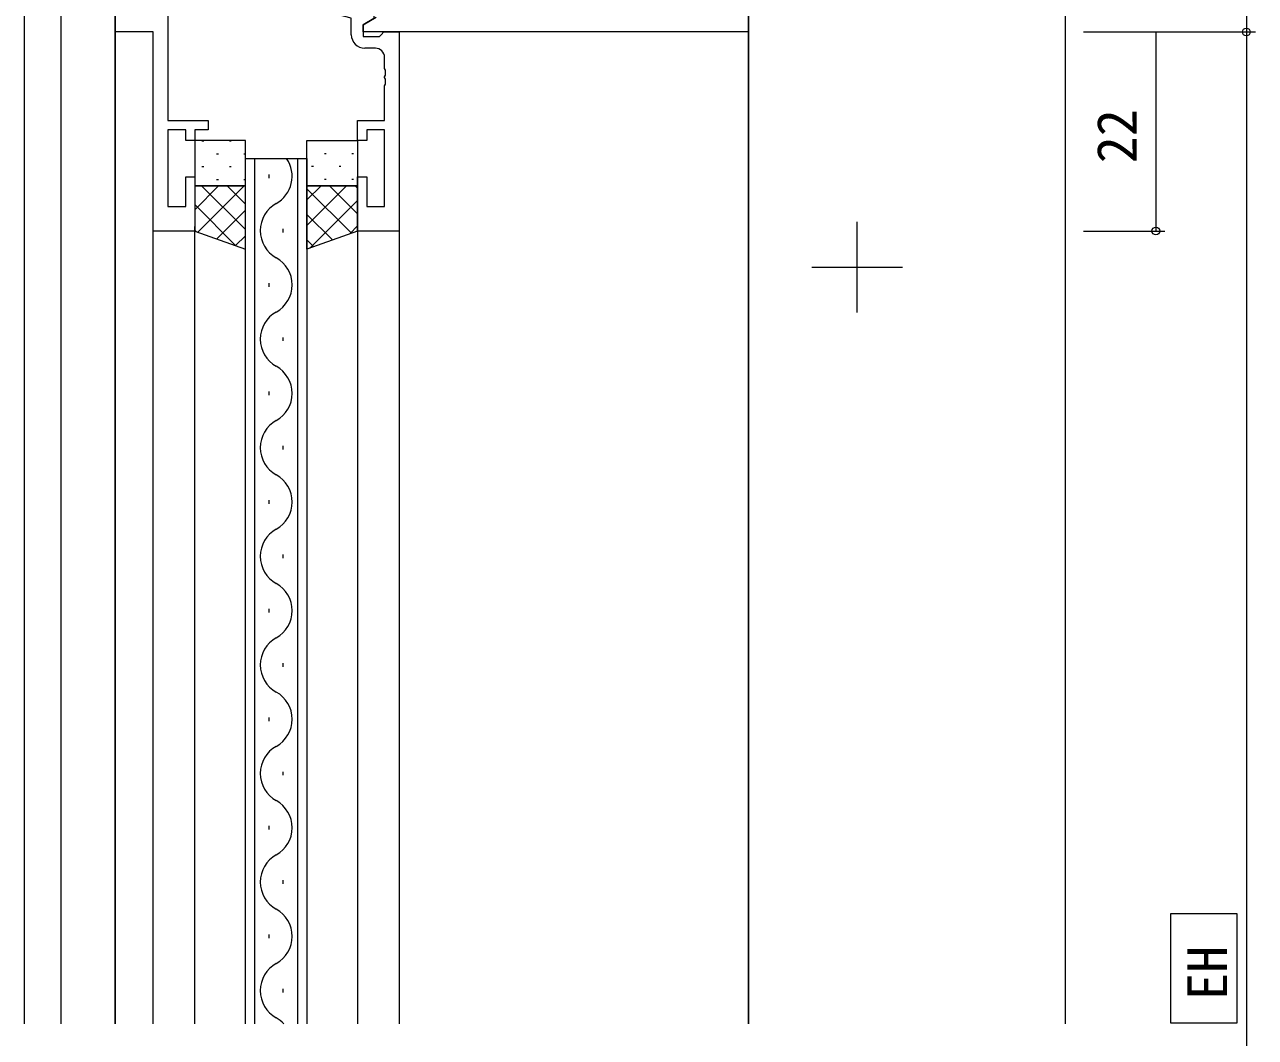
# Model space of a CAD drawing. Units: millimetres, scale not verified. Extents: x -567 to 567, y -403 to 403.
# Drawn here: x -422.7 to -286.7, y 4.3 to 116.3 of the extents above; entities that cross this region are included whole.
import ezdxf
from ezdxf.enums import TextEntityAlignment as Align

# ---------------------------------------------------------------- set-up
doc = ezdxf.new("R2010")
doc.units = ezdxf.units.MM
doc.header["$LTSCALE"] = 2
doc.linetypes.add('CHAIN2', pattern=[12, 9, -1, 1, -1])
for name, color, linetype, lineweight in [('0-1_USER1', 2, 'Continuous', 9), ('0-2_YKK_ZWAK', 4, 'Continuous', 9), ('0-4_YKK_12', 6, 'Continuous', 9), ('0-7_YSS_K', 7, 'Continuous', 9)]:
    doc.layers.add(name, color=color, linetype=linetype, lineweight=lineweight)
doc.styles.add('ＭＳ ゴシック', font='')
doc.styles.get('ＭＳ ゴシック').set_extended_font_data('MS Gothic')

msp = doc.modelspace()

# ---------------------------------------------------------------- linework, layer by layer
at = {"layer": '0-1_USER1'}
for p, q in [((-422.726, 5.835), (-422.726, 240)), ((-342.726, 240), (-342.726, 65.504)), ((-418.726, 160.25), (-418.726, 5.835)), ((-412.726, 150.45), (-412.726, 5.835)), ((-412.726, 5.835), (-412.726, 150.447)), ((-342.726, 5.835), (-342.726, 150.45)), ((-342.726, 130.804), (-342.726, 5.835)), ((-307.726, 5.835), (-307.726, 129.45)), ((-398.326, 101.45), (-391.526, 101.45)), ((-398.326, 5.835), (-398.326, 101.45)), ((-397.326, 101.45), (-397.326, 5.835)), ((-392.526, 5.835), (-392.526, 101.45)), ((-391.526, 101.45), (-391.526, 5.835)), ((-395.686, 99.3), (-395.686, 99.7)), ((-403.926, 5.835), (-403.926, 93.95)), ((-385.926, 93.95), (-385.926, 5.835)), ((-408.526, 5.835), (-408.526, 93.75)), ((-394.166, 93.3), (-394.166, 93.7)), ((-381.326, 93.75), (-381.326, 5.835)), ((-395.686, 87.3), (-395.686, 87.7)), ((-394.166, 81.3), (-394.166, 81.7)), ((-395.686, 75.3), (-395.686, 75.7)), ((-394.166, 69.3), (-394.166, 69.7)), ((-395.686, 63.3), (-395.686, 63.7)), ((-394.166, 57.3), (-394.166, 57.7)), ((-395.686, 51.3), (-395.686, 51.7)), ((-394.166, 45.3), (-394.166, 45.7)), ((-395.686, 39.3), (-395.686, 39.7)), ((-394.166, 33.3), (-394.166, 33.7)), ((-395.686, 27.3), (-395.686, 27.7)), ((-394.166, 21.3), (-394.166, 21.7)), ((-395.686, 15.3), (-395.686, 15.7)), ((-394.166, 9.3), (-394.166, 9.7))]:
    msp.add_line(p, q, dxfattribs=at)
for centre, start, end in [((-396.603, 99.5), 299.20254, 34.56809), ((-393.249, 93.5), 119.20254, 240.79746), ((-396.603, 87.5), 299.20254, 60.79746), ((-393.249, 81.5), 119.20254, 240.79746), ((-396.603, 75.5), 299.20254, 60.79746), ((-393.249, 69.5), 119.20254, 240.79746), ((-396.603, 63.5), 299.20254, 60.79746), ((-393.249, 57.5), 119.20254, 240.79746), ((-396.603, 51.5), 299.20254, 60.79746), ((-393.249, 45.5), 119.20254, 240.79746), ((-396.603, 39.5), 299.20254, 60.79746), ((-393.249, 33.5), 119.20254, 240.79746), ((-396.603, 27.5), 299.20254, 60.79746), ((-393.249, 21.5), 119.20254, 240.79746), ((-396.603, 15.5), 299.20254, 60.79746), ((-393.249, 9.5), 119.20254, 240.79746), ((-396.603, 3.5), 42.79714, 60.79746)]:
    msp.add_arc(centre, 3.437, start, end, dxfattribs=at)
at = {"layer": '0-2_YKK_ZWAK'}
for p, q in [((-403.131, 103.405), (-402.931, 103.405)), ((-400.101, 103.405), (-399.901, 103.405)), ((-390.811, 103.405), (-391.011, 103.405)), ((-387.781, 103.405), (-387.981, 103.405)), ((-401.516, 101.99), (-401.316, 101.99)), ((-398.486, 101.99), (-398.326, 101.99)), ((-389.396, 101.99), (-389.596, 101.99)), ((-386.366, 101.99), (-386.566, 101.99)), ((-403.131, 100.575), (-402.931, 100.575)), ((-400.101, 100.575), (-399.901, 100.575)), ((-390.811, 100.575), (-391.011, 100.575)), ((-387.781, 100.575), (-387.981, 100.575)), ((-401.286, 98.45), (-403.926, 95.81)), ((-398.458, 98.45), (-403.581, 93.327)), ((-403.173, 98.45), (-398.326, 93.603)), ((-401.516, 99.16), (-401.316, 99.16)), ((-400.344, 98.45), (-398.326, 96.432)), ((-398.486, 99.16), (-398.326, 99.16)), ((-387.144, 98.45), (-391.526, 94.068)), ((-389.972, 98.45), (-391.526, 96.896)), ((-391.526, 98.117), (-386.613, 93.204)), ((-389.396, 99.16), (-389.596, 99.16)), ((-389.031, 98.45), (-385.926, 95.345)), ((-386.366, 99.16), (-386.566, 99.16)), ((-386.202, 98.45), (-385.926, 98.174)), ((-385.926, 96.84), (-391.199, 91.567)), ((-403.926, 96.375), (-399.376, 91.825)), ((-398.326, 95.753), (-401.497, 92.582)), ((-391.526, 95.289), (-388.698, 92.46)), ((-385.926, 94.011), (-386.799, 93.138)), ((-403.926, 93.546), (-403.776, 93.396)), ((-403.926, 93.45), (-398.326, 91.45)), ((-398.326, 92.925), (-399.413, 91.838)), ((-385.926, 93.45), (-391.526, 91.45)), ((-391.526, 92.46), (-390.782, 91.716))]:
    msp.add_line(p, q, dxfattribs=at)
at = {"layer": '0-2_YKK_ZWAK', "linetype": 'CHAIN2'}
for p, q in [((-330.726, 84.451), (-330.726, 94.451)), ((-335.726, 89.451), (-325.726, 89.451))]:
    msp.add_line(p, q, dxfattribs=at)
at = {"layer": '0-2_YKK_ZWAK'}
for points in [[(-403.926, 98.45), (-398.326, 98.45), (-398.326, 103.45), (-403.926, 103.45)], [(-385.926, 98.45), (-391.526, 98.45), (-391.526, 103.45), (-385.926, 103.45)], [(-398.326, 98.45), (-403.926, 98.45), (-403.926, 93.45), (-398.326, 91.45)], [(-391.526, 98.45), (-385.926, 98.45), (-385.926, 93.45), (-391.526, 91.45)]]:
    msp.add_lwpolyline(points, close=True, dxfattribs=at)
at = {"layer": '0-4_YKK_12'}
for p, q in [((-287.726, 130.45), (-287.726, 115.45)), ((-305.726, 115.45), (-286.726, 115.45)), ((-305.726, 115.45), (-286.726, 115.45)), ((-297.726, 115.45), (-297.726, 93.45)), ((-287.726, 115.45), (-287.726, -91.5)), ((-305.726, 93.45), (-296.726, 93.45))]:
    msp.add_line(p, q, dxfattribs=at)
msp.add_lwpolyline([(-288.768, 5.908), (-296.065, 5.908), (-296.065, 18.042), (-288.768, 18.042)], close=True, dxfattribs=at)
for centre in [(-287.726, 115.45), (-287.726, 115.45), (-297.726, 93.45)]:
    msp.add_circle(centre, 0.425, dxfattribs=at)
at = {"layer": '0-7_YSS_K'}
msp.add_line((-383.956, 113.65), (-385.126, 113.65), dxfattribs=at)
for points in [[(-403.926, 99.45), (-403.926, 93.45), (-408.526, 93.45), (-408.526, 115.45), (-412.726, 115.45), (-412.726, 150.45), (-377.726, 150.45), (-377.726, 159.7)], [(-342.726, 150.45), (-342.726, 115.45), (-385.326, 115.45), (-385.326, 116.25), (-383.888, 117.08)], [(-406.896, 120.45), (-406.896, 105.65), (-402.426, 105.65), (-402.426, 104.65), (-403.926, 104.65), (-403.926, 103.45), (-404.926, 103.45), (-404.926, 104.65), (-406.896, 104.65), (-406.896, 96.15), (-404.926, 96.15), (-404.926, 99.45), (-403.926, 99.45)], [(-398.95, 119.474), (-398.175, 120.25), (-394.229, 120.25), (-384.126, 117.543), (-384.126, 116.943), (-385.326, 116.25), (-385.326, 114.95), (-383.526, 114.95), (-383.326, 115.15), (-383.026, 115.45), (-381.326, 115.45)], [(-386.626, 115.15), (-386.626, 116.97), (-394.387, 119.05), (-397.677, 119.05), (-398.102, 118.626)], [(-381.326, 115.45), (-381.326, 93.45), (-385.926, 93.45), (-385.926, 99.45), (-384.926, 99.45), (-384.926, 96.15), (-382.956, 96.15), (-382.956, 104.65), (-384.926, 104.65), (-384.926, 103.45), (-385.926, 103.45), (-385.926, 105.65), (-382.956, 105.65), (-382.956, 109.492), (-382.836, 109.675), (-382.836, 110.225), (-382.956, 110.408), (-382.956, 110.492), (-382.836, 110.675), (-382.836, 111.225), (-382.956, 111.408), (-382.956, 112.65)]]:
    msp.add_lwpolyline(points, dxfattribs=at)
for centre, radius, start, end in [((-385.126, 115.15), 1.5, 180.00001, 269.99999), ((-383.956, 112.65), 1, 0.00001, 89.99999)]:
    msp.add_arc(centre, radius, start, end, dxfattribs=at)

# ---------------------------------------------------------------- texts
at = {"layer": '0-4_YKK_12', "style": 'ＭＳ ゴシック'}
for s, p in [('22', (-298.526, 100.93)), ('EH', (-288.526, 8.478))]:
    msp.add_text(s, height=4.399, rotation=90, dxfattribs=at).set_placement(p, align=Align.BOTTOM_LEFT)

doc.saveas('drawing.dxf')
